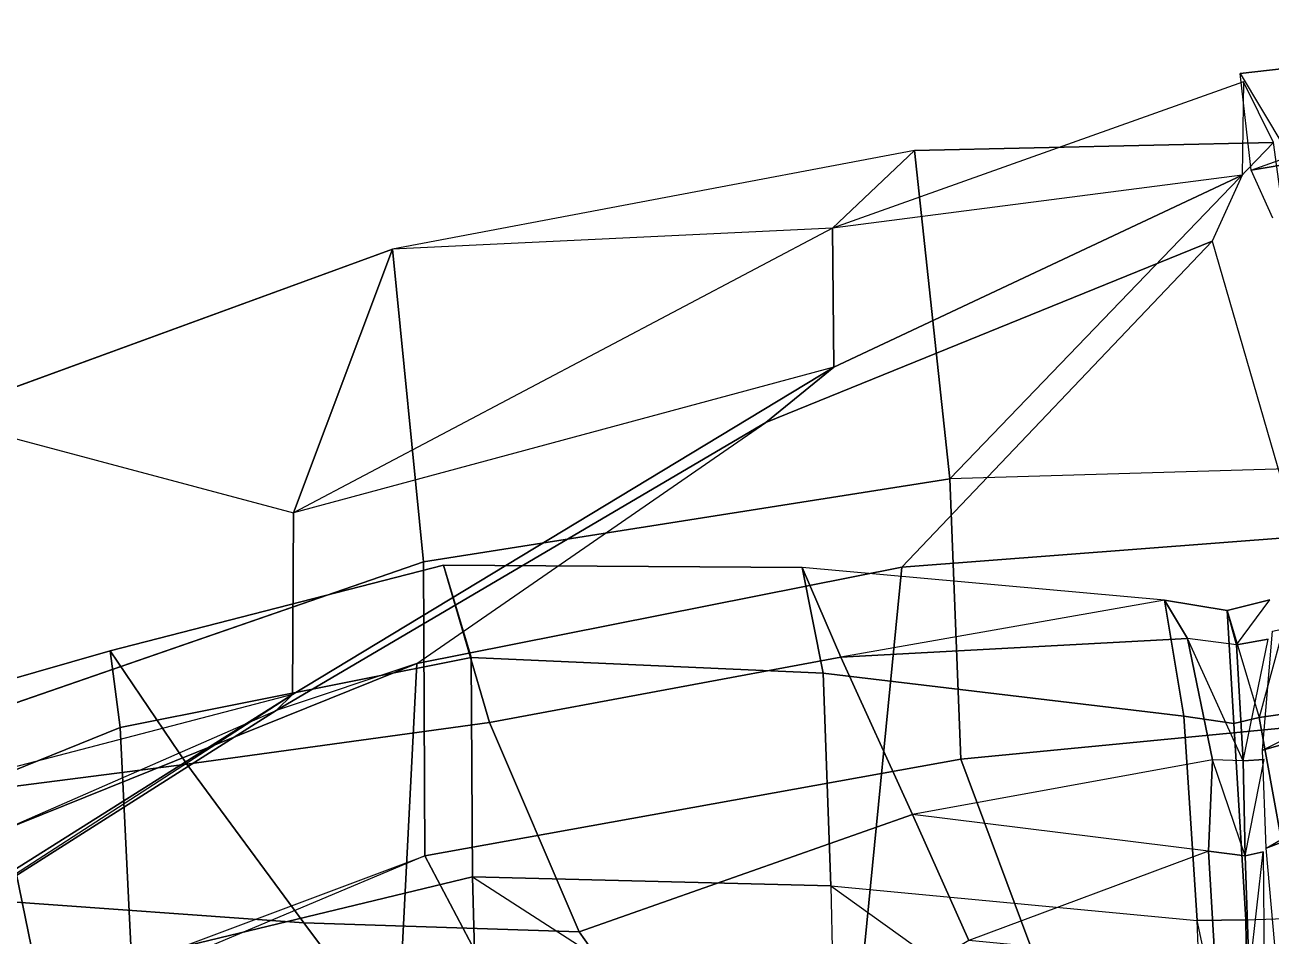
# Model space of a CAD drawing. Extents: x -0.135 to 0.053, y -0.194 to 0.215.
# Drawn here: x -0.06909 to -0.03653, y 0.05124 to 0.07503 of the extents above; entities that cross this region are included whole.
import ezdxf

# ---------------------------------------------------------------- set-up
doc = ezdxf.new("R2010")
doc.units = 0
for name, color, linetype in [('FIGURE_1_MAN_PANTS_LEG_LEFT', 176, 'CONTINUOUS'), ('FIGURE_1_MAN_PANTS_LEG_RIGHT', 176, 'CONTINUOUS'), ('FIGURE_1_MAN_SUIT_JACKET', 176, 'CONTINUOUS'), ('FIGURE_1_MAN_SUIT_SLEEVES', 176, 'CONTINUOUS')]:
    doc.layers.add(name, color=color, linetype=linetype)

msp = doc.modelspace()

# ---------------------------------------------------------------- linework, layer by layer
at = {"layer": 'FIGURE_1_MAN_PANTS_LEG_LEFT', "invisible_edges": 8}
for points in [[(-0.036758, 0.056096, 0.335073), (-0.0365, 0.059204, 0.344025), (-0.026059, 0.061407, 0.342467)], [(-0.027865, 0.058671, 0.335182), (-0.036758, 0.056096, 0.335073), (-0.026059, 0.061407, 0.342467)], [(-0.039317, 0.060018, 0.356028), (-0.038816, 0.056986, 0.375221), (-0.037506, 0.056794, 0.375049)], [(-0.037506, 0.056794, 0.375049), (-0.037676, 0.059742, 0.355803), (-0.039317, 0.060018, 0.356028)], [(-0.038714, 0.05901, 0.343998), (-0.039317, 0.060018, 0.356028), (-0.037676, 0.059742, 0.355803)], [(-0.037439, 0.058851, 0.344154), (-0.037676, 0.059742, 0.355803), (-0.036566, 0.060026, 0.355574)], [(-0.036566, 0.060026, 0.355574), (-0.037676, 0.059742, 0.355803), (-0.036843, 0.056947, 0.374978)], [(-0.036606, 0.058999, 0.343885), (-0.037439, 0.058851, 0.344154), (-0.036566, 0.060026, 0.355574)], [(-0.035965, 0.060186, 0.355722), (-0.036843, 0.056947, 0.374978), (-0.027043, 0.058342, 0.375487)], [(-0.037676, 0.059742, 0.355803), (-0.037439, 0.058851, 0.344154), (-0.038714, 0.05901, 0.343998)], [(-0.037676, 0.059742, 0.355803), (-0.037506, 0.056794, 0.375049), (-0.036843, 0.056947, 0.374978)], [(-0.03726, 0.055816, 0.335151), (-0.038062, 0.055844, 0.334934), (-0.038714, 0.05901, 0.343998)], [(-0.037439, 0.058851, 0.344154), (-0.03726, 0.055816, 0.335151), (-0.038714, 0.05901, 0.343998)], [(-0.03726, 0.055816, 0.335151), (-0.037439, 0.058851, 0.344154), (-0.036606, 0.058999, 0.343885)], [(-0.03671, 0.05585, 0.334927), (-0.03726, 0.055816, 0.335151), (-0.036606, 0.058999, 0.343885)], [(-0.036664, 0.053542, 0.33112), (-0.036758, 0.056096, 0.335073), (-0.027865, 0.058671, 0.335182)], [(-0.029661, 0.056183, 0.330715), (-0.036664, 0.053542, 0.33112), (-0.027865, 0.058671, 0.335182)], [(-0.027043, 0.058342, 0.375487), (-0.036843, 0.056947, 0.374978), (-0.035897, 0.051707, 0.389017)], [(-0.038816, 0.056986, 0.375221), (-0.038465, 0.051649, 0.388973), (-0.037195, 0.051671, 0.388705)], [(-0.037195, 0.051671, 0.388705), (-0.037506, 0.056794, 0.375049), (-0.038816, 0.056986, 0.375221)], [(-0.036843, 0.056947, 0.374978), (-0.037506, 0.056794, 0.375049), (-0.037195, 0.051671, 0.388705)], [(-0.037195, 0.051671, 0.388705), (-0.035897, 0.051707, 0.389017), (-0.036843, 0.056947, 0.374978)], [(-0.036381, 0.050376, 0.327778), (-0.036664, 0.053542, 0.33112), (-0.029661, 0.056183, 0.330715)], [(-0.037209, 0.053339, 0.331246), (-0.038168, 0.053456, 0.330864), (-0.038062, 0.055844, 0.334934)], [(-0.03726, 0.055816, 0.335151), (-0.037209, 0.053339, 0.331246), (-0.038062, 0.055844, 0.334934)], [(-0.037209, 0.053339, 0.331246), (-0.03726, 0.055816, 0.335151), (-0.03671, 0.05585, 0.334927)], [(-0.036738, 0.053441, 0.330989), (-0.037209, 0.053339, 0.331246), (-0.03671, 0.05585, 0.334927)], [(-0.037107, 0.050188, 0.328131), (-0.037993, 0.050516, 0.327524), (-0.038168, 0.053456, 0.330864)], [(-0.038168, 0.053456, 0.330864), (-0.037209, 0.053339, 0.331246), (-0.037107, 0.050188, 0.328131)], [(-0.037107, 0.050188, 0.328131), (-0.037209, 0.053339, 0.331246), (-0.036738, 0.053441, 0.330989)], [(-0.037107, 0.050188, 0.328131), (-0.036738, 0.053441, 0.330989), (-0.036715, 0.050448, 0.327758)], [(-0.03709, 0.045407, 0.40104), (-0.037195, 0.051671, 0.388705), (-0.038465, 0.051649, 0.388973)], [(-0.038221, 0.045528, 0.401273), (-0.03709, 0.045407, 0.40104), (-0.038465, 0.051649, 0.388973)], [(-0.037195, 0.051671, 0.388705), (-0.03709, 0.045407, 0.40104), (-0.035897, 0.051707, 0.389017)], [(-0.03709, 0.045407, 0.40104), (-0.035983, 0.045583, 0.401239), (-0.035897, 0.051707, 0.389017)]]:
    msp.add_3dface(points, dxfattribs=at)
at = {"layer": 'FIGURE_1_MAN_PANTS_LEG_RIGHT', "invisible_edges": 8}
for points in [[(-0.064858, 0.055729, 0.340015), (-0.06686, 0.058692, 0.355657), (-0.058147, 0.060929, 0.354557)], [(-0.057432, 0.058517, 0.37622), (-0.058147, 0.060929, 0.354557), (-0.06686, 0.058692, 0.355657)], [(-0.058147, 0.060929, 0.354557), (-0.056948, 0.056817, 0.33922), (-0.064858, 0.055729, 0.340015)], [(-0.048231, 0.058111, 0.375612), (-0.048778, 0.060866, 0.355663), (-0.058147, 0.060929, 0.354557)], [(-0.058147, 0.060929, 0.354557), (-0.057432, 0.058517, 0.37622), (-0.048231, 0.058111, 0.375612)], [(-0.056948, 0.056817, 0.33922), (-0.058147, 0.060929, 0.354557), (-0.048778, 0.060866, 0.355663)], [(-0.048778, 0.060866, 0.355663), (-0.047769, 0.058526, 0.340982), (-0.056948, 0.056817, 0.33922)], [(-0.048778, 0.060866, 0.355663), (-0.048231, 0.058111, 0.375612), (-0.038816, 0.056986, 0.375221)], [(-0.038816, 0.056986, 0.375221), (-0.039317, 0.060018, 0.356028), (-0.048778, 0.060866, 0.355663)], [(-0.039317, 0.060018, 0.356028), (-0.047769, 0.058526, 0.340982), (-0.048778, 0.060866, 0.355663)], [(-0.039317, 0.060018, 0.356028), (-0.038714, 0.05901, 0.343998), (-0.047769, 0.058526, 0.340982)], [(-0.0459, 0.05442, 0.331497), (-0.047769, 0.058526, 0.340982), (-0.038714, 0.05901, 0.343998)], [(-0.038714, 0.05901, 0.343998), (-0.038062, 0.055844, 0.334934), (-0.0459, 0.05442, 0.331497)], [(-0.073972, 0.054559, 0.344907), (-0.075359, 0.056243, 0.358902), (-0.06686, 0.058692, 0.355657)], [(-0.066597, 0.056689, 0.37623), (-0.06686, 0.058692, 0.355657), (-0.075359, 0.056243, 0.358902)], [(-0.06686, 0.058692, 0.355657), (-0.064858, 0.055729, 0.340015), (-0.073972, 0.054559, 0.344907)], [(-0.06686, 0.058692, 0.355657), (-0.066597, 0.056689, 0.37623), (-0.057432, 0.058517, 0.37622)], [(-0.057395, 0.05279, 0.390344), (-0.057432, 0.058517, 0.37622), (-0.066597, 0.056689, 0.37623)], [(-0.048032, 0.052557, 0.389653), (-0.048231, 0.058111, 0.375612), (-0.057432, 0.058517, 0.37622)], [(-0.057432, 0.058517, 0.37622), (-0.057395, 0.05279, 0.390344), (-0.048032, 0.052557, 0.389653)], [(-0.054608, 0.051355, 0.329961), (-0.056948, 0.056817, 0.33922), (-0.047769, 0.058526, 0.340982)], [(-0.047769, 0.058526, 0.340982), (-0.0459, 0.05442, 0.331497), (-0.054608, 0.051355, 0.329961)], [(-0.038465, 0.051649, 0.388973), (-0.038816, 0.056986, 0.375221), (-0.048231, 0.058111, 0.375612)], [(-0.048231, 0.058111, 0.375612), (-0.048032, 0.052557, 0.389653), (-0.038465, 0.051649, 0.388973)], [(-0.075359, 0.056243, 0.358902), (-0.074982, 0.053296, 0.377315), (-0.066597, 0.056689, 0.37623)], [(-0.066303, 0.050636, 0.39035), (-0.066597, 0.056689, 0.37623), (-0.074982, 0.053296, 0.377315)], [(-0.066597, 0.056689, 0.37623), (-0.066303, 0.050636, 0.39035), (-0.057395, 0.05279, 0.390344)], [(-0.061803, 0.051588, 0.33225), (-0.064858, 0.055729, 0.340015), (-0.056948, 0.056817, 0.33922)], [(-0.056948, 0.056817, 0.33922), (-0.054608, 0.051355, 0.329961), (-0.061803, 0.051588, 0.33225)], [(-0.073534, 0.052425, 0.338388), (-0.073972, 0.054559, 0.344907), (-0.064858, 0.055729, 0.340015)], [(-0.064858, 0.055729, 0.340015), (-0.061803, 0.051588, 0.33225), (-0.073534, 0.052425, 0.338388)], [(-0.038062, 0.055844, 0.334934), (-0.038168, 0.053456, 0.330864), (-0.0459, 0.05442, 0.331497)], [(-0.051473, 0.046937, 0.323213), (-0.054608, 0.051355, 0.329961), (-0.0459, 0.05442, 0.331497)], [(-0.0459, 0.05442, 0.331497), (-0.044429, 0.051131, 0.326269), (-0.051473, 0.046937, 0.323213)], [(-0.038168, 0.053456, 0.330864), (-0.044429, 0.051131, 0.326269), (-0.0459, 0.05442, 0.331497)], [(-0.038168, 0.053456, 0.330864), (-0.037993, 0.050516, 0.327524), (-0.044429, 0.051131, 0.326269)], [(-0.074982, 0.053296, 0.377315), (-0.074986, 0.047607, 0.390382), (-0.066303, 0.050636, 0.39035)], [(-0.057219, 0.04648, 0.401667), (-0.057395, 0.05279, 0.390344), (-0.066303, 0.050636, 0.39035)], [(-0.057395, 0.05279, 0.390344), (-0.057219, 0.04648, 0.401667), (-0.04791, 0.046694, 0.401345)], [(-0.048032, 0.052557, 0.389653), (-0.057395, 0.05279, 0.390344), (-0.04791, 0.046694, 0.401345)], [(-0.073165, 0.049886, 0.332631), (-0.073534, 0.052425, 0.338388), (-0.061803, 0.051588, 0.33225)], [(-0.048032, 0.052557, 0.389653), (-0.04791, 0.046694, 0.401345), (-0.038221, 0.045528, 0.401273)], [(-0.048032, 0.052557, 0.389653), (-0.038221, 0.045528, 0.401273), (-0.038465, 0.051649, 0.388973)], [(-0.061803, 0.051588, 0.33225), (-0.057843, 0.046349, 0.324082), (-0.073165, 0.049886, 0.332631)], [(-0.057843, 0.046349, 0.324082), (-0.061803, 0.051588, 0.33225), (-0.054608, 0.051355, 0.329961)], [(-0.054608, 0.051355, 0.329961), (-0.051473, 0.046937, 0.323213), (-0.057843, 0.046349, 0.324082)]]:
    msp.add_3dface(points, dxfattribs=at)
at = {"layer": 'FIGURE_1_MAN_SUIT_JACKET', "invisible_edges": 8}
for points in [[(-0.026801, 0.072284, 0.371074), (-0.026361, 0.075034, 0.332889), (-0.037338, 0.073764, 0.330906)], [(-0.037055, 0.071243, 0.32878), (-0.037338, 0.073764, 0.330906), (-0.026361, 0.075034, 0.332889)], [(-0.025802, 0.073125, 0.330525), (-0.037055, 0.071243, 0.32878), (-0.026361, 0.075034, 0.332889)], [(-0.037338, 0.073764, 0.330906), (-0.036198, 0.071857, 0.371999), (-0.026801, 0.072284, 0.371074)], [(-0.037252, 0.073546, 0.330904), (-0.04799, 0.069729, 0.326129), (-0.045846, 0.071756, 0.371474)], [(-0.037252, 0.073546, 0.330904), (-0.037292, 0.07111, 0.328637), (-0.04799, 0.069729, 0.326129)], [(-0.045846, 0.071756, 0.371474), (-0.036471, 0.071965, 0.372027), (-0.037252, 0.073546, 0.330904)], [(-0.036488, 0.069988, 0.330911), (-0.037055, 0.071243, 0.32878), (-0.025802, 0.073125, 0.330525)], [(-0.036471, 0.071965, 0.372027), (-0.045846, 0.071756, 0.371474), (-0.044924, 0.063184, 0.404436)], [(-0.035318, 0.06347, 0.40436), (-0.036471, 0.071965, 0.372027), (-0.044924, 0.063184, 0.404436)], [(-0.044924, 0.063184, 0.404436), (-0.045846, 0.071756, 0.371474), (-0.059484, 0.069177, 0.370462)], [(-0.045846, 0.071756, 0.371474), (-0.04799, 0.069729, 0.326129), (-0.059484, 0.069177, 0.370462)], [(-0.037292, 0.07111, 0.328637), (-0.047953, 0.066097, 0.3227), (-0.04799, 0.069729, 0.326129)], [(-0.047953, 0.066097, 0.3227), (-0.037292, 0.07111, 0.328637), (-0.038076, 0.069385, 0.330779)], [(-0.04799, 0.069729, 0.326129), (-0.047953, 0.066097, 0.3227), (-0.06207, 0.062297, 0.320247)], [(-0.04799, 0.069729, 0.326129), (-0.06207, 0.062297, 0.320247), (-0.059484, 0.069177, 0.370462)], [(-0.049728, 0.064651, 0.325162), (-0.038076, 0.069385, 0.330779), (-0.046176, 0.060873, 0.375374)], [(-0.038076, 0.069385, 0.330779), (-0.049728, 0.064651, 0.325162), (-0.047953, 0.066097, 0.3227)], [(-0.038076, 0.069385, 0.330779), (-0.035832, 0.061665, 0.375067), (-0.046176, 0.060873, 0.375374)], [(-0.071467, 0.064801, 0.368679), (-0.059484, 0.069177, 0.370462), (-0.06207, 0.062297, 0.320247)], [(-0.058672, 0.061016, 0.404607), (-0.059484, 0.069177, 0.370462), (-0.071467, 0.064801, 0.368679)], [(-0.059484, 0.069177, 0.370462), (-0.058672, 0.061016, 0.404607), (-0.044924, 0.063184, 0.404436)], [(-0.062095, 0.057551, 0.317002), (-0.047953, 0.066097, 0.3227), (-0.049728, 0.064651, 0.325162)], [(-0.047953, 0.066097, 0.3227), (-0.062095, 0.057551, 0.317002), (-0.06207, 0.062297, 0.320247)], [(-0.074711, 0.054263, 0.318227), (-0.071467, 0.064801, 0.368679), (-0.06207, 0.062297, 0.320247)], [(-0.071467, 0.064801, 0.368679), (-0.071549, 0.056566, 0.404456), (-0.058672, 0.061016, 0.404607)], [(-0.049728, 0.064651, 0.325162), (-0.06252, 0.057132, 0.320122), (-0.062095, 0.057551, 0.317002)], [(-0.058845, 0.058364, 0.374206), (-0.06252, 0.057132, 0.320122), (-0.049728, 0.064651, 0.325162)], [(-0.046176, 0.060873, 0.375374), (-0.058845, 0.058364, 0.374206), (-0.049728, 0.064651, 0.325162)], [(-0.044634, 0.055859, 0.41824), (-0.044924, 0.063184, 0.404436), (-0.058672, 0.061016, 0.404607)], [(-0.0342, 0.05687, 0.417357), (-0.035318, 0.06347, 0.40436), (-0.044924, 0.063184, 0.404436)], [(-0.044924, 0.063184, 0.404436), (-0.044634, 0.055859, 0.41824), (-0.0342, 0.05687, 0.417357)], [(-0.06207, 0.062297, 0.320247), (-0.062095, 0.057551, 0.317002), (-0.074711, 0.054263, 0.318227)], [(-0.046176, 0.060873, 0.375374), (-0.035832, 0.061665, 0.375067), (-0.034729, 0.049195, 0.407896)], [(-0.058641, 0.053337, 0.41796), (-0.058672, 0.061016, 0.404607), (-0.071549, 0.056566, 0.404456)], [(-0.058672, 0.061016, 0.404607), (-0.058641, 0.053337, 0.41796), (-0.044634, 0.055859, 0.41824)], [(-0.058845, 0.058364, 0.374206), (-0.046176, 0.060873, 0.375374), (-0.047462, 0.04788, 0.408836)], [(-0.034729, 0.049195, 0.407896), (-0.047462, 0.04788, 0.408836), (-0.046176, 0.060873, 0.375374)], [(-0.058845, 0.058364, 0.374206), (-0.069884, 0.053916, 0.373121), (-0.06252, 0.057132, 0.320122)], [(-0.069884, 0.053916, 0.373121), (-0.058845, 0.058364, 0.374206), (-0.059495, 0.045843, 0.408739)], [(-0.047462, 0.04788, 0.408836), (-0.059495, 0.045843, 0.408739), (-0.058845, 0.058364, 0.374206)], [(-0.062095, 0.057551, 0.317002), (-0.075349, 0.0492, 0.315788), (-0.074711, 0.054263, 0.318227)], [(-0.074831, 0.049318, 0.318797), (-0.075349, 0.0492, 0.315788), (-0.062095, 0.057551, 0.317002)], [(-0.06252, 0.057132, 0.320122), (-0.074831, 0.049318, 0.318797), (-0.062095, 0.057551, 0.317002)], [(-0.069884, 0.053916, 0.373121), (-0.074831, 0.049318, 0.318797), (-0.06252, 0.057132, 0.320122)], [(-0.032551, 0.051015, 0.433589), (-0.0342, 0.05687, 0.417357), (-0.044634, 0.055859, 0.41824)], [(-0.071549, 0.056566, 0.404456), (-0.071832, 0.048399, 0.417867), (-0.058641, 0.053337, 0.41796)], [(-0.042624, 0.05048, 0.435158), (-0.044634, 0.055859, 0.41824), (-0.058641, 0.053337, 0.41796)], [(-0.044634, 0.055859, 0.41824), (-0.042624, 0.05048, 0.435158), (-0.032551, 0.051015, 0.433589)], [(-0.059495, 0.045843, 0.408739), (-0.070046, 0.042084, 0.408527), (-0.069884, 0.053916, 0.373121)], [(-0.055947, 0.048256, 0.436283), (-0.058641, 0.053337, 0.41796), (-0.070474, 0.048371, 0.418695)], [(-0.058641, 0.053337, 0.41796), (-0.055947, 0.048256, 0.436283), (-0.042624, 0.05048, 0.435158)]]:
    msp.add_3dface(points, dxfattribs=at)
at = {"layer": 'FIGURE_1_MAN_SUIT_SLEEVES', "invisible_edges": 8}
for points in [[(-0.077342, 0.056359, 0.532648), (-0.068838, 0.050552, 0.52869), (-0.07181, 0.065049, 0.50991)], [(-0.07181, 0.065049, 0.50991), (-0.068838, 0.050552, 0.52869), (-0.069109, 0.048551, 0.522858)], [(-0.070688, 0.049624, 0.532426), (-0.068838, 0.050552, 0.52869), (-0.077342, 0.056359, 0.532648)]]:
    msp.add_3dface(points, dxfattribs=at)

doc.saveas('drawing.dxf')
